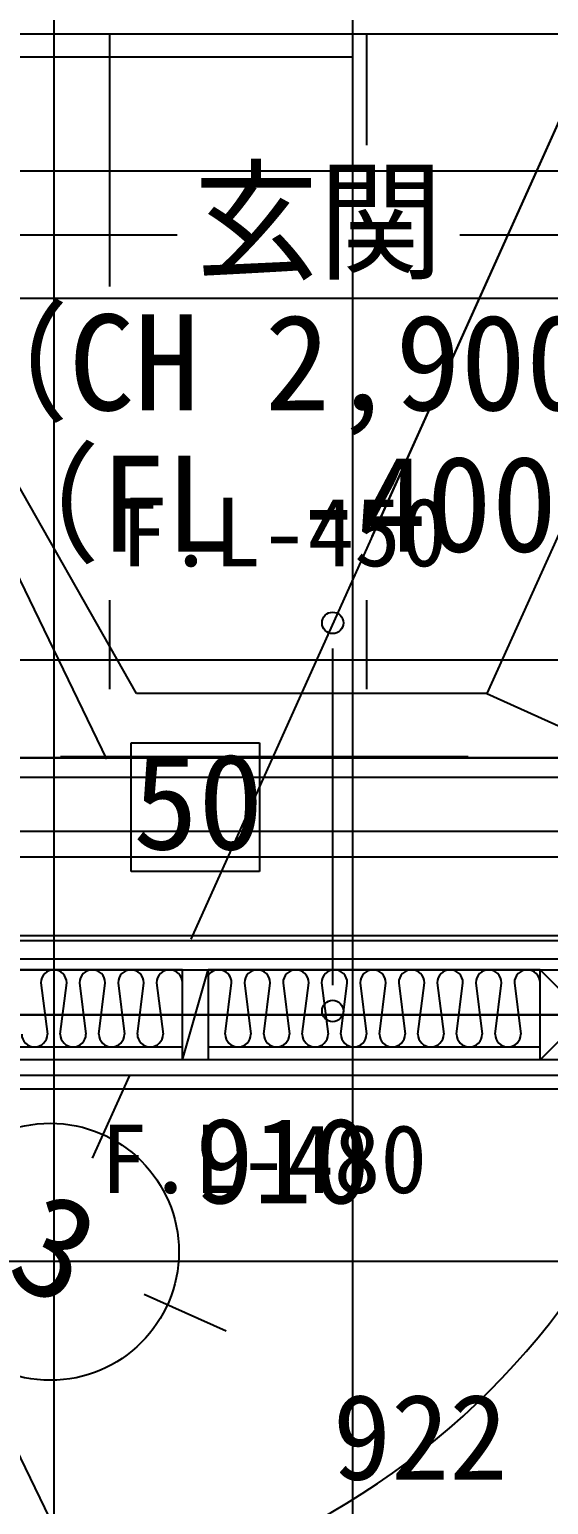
# Model space of a CAD drawing. Header units: metres. Extents: x 10861 to 26950, y 7268 to 22901.
# Drawn here: x 18626 to 19232, y 9954 to 11675 of the extents above; entities that cross this region are included whole.
import ezdxf

# ---------------------------------------------------------------- set-up
doc = ezdxf.new("R2010")
doc.units = ezdxf.units.M

msp = doc.modelspace()

# ---------------------------------------------------------------- linework, layer by layer
at = {"layer": 'COL_2F'}
for p, q in [((19221.7, 10472.5), (19221.7, 10577.5)), ((19221.7, 10577.5), (19326.7, 10577.5)), ((19326.7, 10472.5), (19221.7, 10577.5)), ((19221.7, 10472.5), (19326.7, 10577.5)), ((19326.7, 10472.5), (19221.7, 10472.5))]:
    msp.add_line(p, q, dxfattribs=at)
at = {"layer": 'GLID'}
for p, q in [((18654.7, 9325), (18654.7, 22205)), ((18654.7, 9325), (18654.7, 22205)), ((18654.7, 9325), (18654.7, 22205)), ((19003.3, 9325), (19003.3, 22205)), ((19003.3, 9325), (19003.3, 22205)), ((19003.3, 9325), (19003.3, 22205)), ((18814.3, 10613.2), (21206.1, 15928.4)), ((18814.3, 10613.2), (21206.1, 15928.4)), ((18814.3, 10613.2), (21206.1, 15928.4)), ((13514.7, 11510), (24358.1, 11510)), ((13514.7, 11510), (24358.1, 11510)), ((13514.7, 11510), (24358.1, 11510)), ((13514.7, 11361.6), (24358.1, 11361.6)), ((13514.7, 11361.6), (24358.1, 11361.6)), ((13514.7, 11361.6), (24358.1, 11361.6)), ((13514.7, 10939.3), (24358.1, 10939.3)), ((13514.7, 10939.3), (24358.1, 10939.3)), ((13514.7, 10939.3), (24358.1, 10939.3)), ((13514.7, 10825), (24358.1, 10825)), ((13514.7, 10825), (24358.1, 10825)), ((13514.7, 10825), (24358.1, 10825)), ((13514.7, 10525), (24358.1, 10525)), ((13514.7, 10525), (24358.1, 10525)), ((13514.7, 10525), (24358.1, 10525)), ((18699.4, 10357.9), (18742.5, 10453.6)), ((18699.4, 10357.9), (18742.5, 10453.6)), ((18699.4, 10357.9), (18742.5, 10453.6)), ((18759.6, 10199.2), (18855.3, 10156.1)), ((18759.6, 10199.2), (18855.3, 10156.1)), ((18759.6, 10199.2), (18855.3, 10156.1))]:
    msp.add_line(p, q, dxfattribs=at)
msp.add_circle((18650.1, 10248.5), 150, dxfattribs=at)
msp.add_circle((18650.1, 10248.5), 150, dxfattribs=at)
msp.add_circle((18650.1, 10248.5), 150, dxfattribs=at)
at = {"layer": 'WALL_BRACED_1F'}
msp.add_line((19003.2, 11642.5), (18093.2, 11642.5), dxfattribs=at)
msp.add_line((19003.2, 11642.5), (18093.2, 11642.5), dxfattribs=at)
at = {"layer": 'WALL_BRACED_2F'}
for p, q in [((18744.3, 10692.5), (18744.3, 10842.5)), ((18744.3, 10842.5), (18894.3, 10842.5)), ((18894.3, 10842.5), (18894.3, 10692.5)), ((18894.3, 10692.5), (18744.3, 10692.5)), ((18364.3, 10617.5), (19274.3, 10617.5))]:
    msp.add_line(p, q, dxfattribs=at)
at = {"layer": 'WALL_NORMAL_1F'}
for p, q in [((17881.2, 11670), (19305.1, 11670)), ((19716.5, 10611.5), (18418.4, 10611.5)), ((18310.1, 10438.5), (19828.4, 10438.5))]:
    msp.add_line(p, q, dxfattribs=at)
at = {"layer": 'WALL_NORMAL_2F'}
for p, q in [((19730.4, 10590), (18405, 10590)), ((18416.7, 10577.5), (19221.7, 10577.5)), ((18804.2, 10472.5), (18804.2, 10577.5)), ((18804.2, 10577.5), (18834.2, 10577.5)), ((18804.2, 10472.5), (18834.2, 10577.5)), ((18834.2, 10577.5), (18834.2, 10472.5)), ((19221.7, 10472.5), (18416.7, 10472.5)), ((18834.2, 10472.5), (18804.2, 10472.5)), ((18320.1, 10454.5), (19818, 10454.5)), ((18310.1, 10438.5), (19828.4, 10438.5))]:
    msp.add_line(p, q, dxfattribs=at)
at = {"layer": 'カタログ部品(厨房設備)_2F'}
for p, q in [((20084.4, 12951), (19159.6, 10899.9)), ((19159.6, 10899.9), (19752.2, 10632.7))]:
    msp.add_line(p, q, dxfattribs=at)
at = {"layer": 'データ 001_1F'}
for p, q in [((19025.7, 11083.1), (21884.1, 17435.1)), ((15736.2, 15943.7), (19509.7, 8163.2)), ((19003.2, 11662.4), (19003.2, 11912.4)), ((19003.2, 11662.4), (19003.2, 11662.4)), ((19003.2, 11662.4), (19003.2, 11662.4)), ((26162.5, 10825), (11375, 10825)), ((18389.3, 10237.5), (19249.3, 10237.5))]:
    msp.add_line(p, q, dxfattribs=at)
at = {"layer": 'データ 001_2F'}
for p, q in [((18716.2, 10823.6), (18257.9, 11768.5)), ((19159.6, 10899.9), (18750.5, 10899.9)), ((19137.6, 10826.2), (18662, 10826.2)), ((26162.5, 10525), (11375, 10525)), ((18389.2, 10237.5), (19249.2, 10237.5))]:
    msp.add_line(p, q, dxfattribs=at)
at = {"layer": 'データ 001_3F'}
msp.add_line((19772.5, 10525), (18364.2, 10525), dxfattribs=at)
at = {"layer": '床仕上_1F'}
for p, q in [((18719.1, 11670), (18719.1, 11375)), ((19019.1, 11670), (19019.1, 11540)), ((18798.2, 11435), (18308.2, 11435)), ((19857.8, 11435), (19128.2, 11435)), ((18719.1, 11008.9), (18719.1, 10905)), ((19019.1, 11008.9), (19019.1, 10905))]:
    msp.add_line(p, q, dxfattribs=at)
at = {"layer": '建具(金属戸)_1F'}
for p, q in [((18979.7, 10559.5), (18979.7, 10952.5)), ((18538.7, 10802.5), (19420.7, 10802.5)), ((18538.7, 10739.5), (19420.7, 10739.5)), ((18538.7, 10709.5), (19420.7, 10709.5))]:
    msp.add_line(p, q, dxfattribs=at)
for centre in [(18979.7, 10982.5), (18979.7, 10529.5)]:
    msp.add_circle(centre, 12.5, dxfattribs=at)
msp.add_arc((18538.7, 10709.5), 882, -90, 0, dxfattribs=at)
at = {"layer": '断熱材_2F'}
for p, q in [((18804.2, 10577.5), (18416.7, 10577.5)), ((18804.2, 10487.5), (18804.2, 10577.5)), ((19221.7, 10577.5), (18834.2, 10577.5)), ((18834.2, 10577.5), (18834.2, 10487.5)), ((19221.7, 10487.5), (19221.7, 10577.5)), ((18639.2, 10562.5), (18646.7, 10502.5)), ((18661.7, 10502.5), (18669.2, 10562.5)), ((18684.2, 10562.5), (18691.7, 10502.5)), ((18706.7, 10502.5), (18714.2, 10562.5)), ((18729.2, 10562.5), (18736.7, 10502.5)), ((18751.7, 10502.5), (18759.2, 10562.5)), ((18774.2, 10562.5), (18781.7, 10502.5)), ((18854.2, 10502.5), (18861.7, 10562.5)), ((18876.7, 10562.5), (18884.2, 10502.5)), ((18899.2, 10502.5), (18906.7, 10562.5)), ((18921.7, 10562.5), (18929.2, 10502.5)), ((18944.2, 10502.5), (18951.7, 10562.5)), ((18966.7, 10562.5), (18974.2, 10502.5)), ((18989.2, 10502.5), (18996.7, 10562.5)), ((19011.7, 10562.5), (19019.2, 10502.5)), ((19034.2, 10502.5), (19041.7, 10562.5)), ((19056.7, 10562.5), (19064.2, 10502.5)), ((19079.2, 10502.5), (19086.7, 10562.5)), ((19101.7, 10562.5), (19109.2, 10502.5)), ((19124.2, 10502.5), (19131.7, 10562.5)), ((19146.7, 10562.5), (19154.2, 10502.5)), ((19169.2, 10502.5), (19176.7, 10562.5)), ((19191.7, 10562.5), (19199.2, 10502.5)), ((18416.7, 10487.5), (18804.2, 10487.5)), ((18834.2, 10487.5), (19221.7, 10487.5))]:
    msp.add_line(p, q, dxfattribs=at)
for centre, start, end in [((18654.2, 10562.5), 0, 180), ((18699.2, 10562.5), 0, 180), ((18744.2, 10562.5), 0, 180), ((18789.2, 10562.5), 0, 180), ((18846.7, 10562.5), 0, 146.4427), ((18891.7, 10562.5), 0, 180), ((18936.7, 10562.5), 0, 180), ((18981.7, 10562.5), 0, 180), ((19026.7, 10562.5), 0, 180), ((19071.7, 10562.5), 0, 180), ((19116.7, 10562.5), 0, 180), ((19161.7, 10562.5), 0, 180), ((19206.7, 10562.5), 0, 180), ((18631.7, 10502.5), 180, 0), ((18676.7, 10502.5), 180, 0), ((18721.7, 10502.5), 180, 0), ((18766.7, 10502.5), 180, 0), ((18869.2, 10502.5), 180, 0), ((18914.2, 10502.5), 180, 0), ((18959.2, 10502.5), 180, 0), ((19004.2, 10502.5), 180, 0), ((19049.2, 10502.5), 180, 0), ((19094.2, 10502.5), 180, 0), ((19139.2, 10502.5), 180, 0), ((19184.2, 10502.5), 180, 0)]:
    msp.add_arc(centre, 15, start, end, dxfattribs=at)
at = {"layer": '水平面_2F'}
for p, q in [((18750.5, 10899.9), (18485.3, 11367.5)), ((19159.6, 10899.9), (18750.5, 10899.9)), ((18397.1, 10577.5), (19738.5, 10577.5))]:
    msp.add_line(p, q, dxfattribs=at)

# ---------------------------------------------------------------- texts
at = {"layer": 'GLID'}
msp.add_text('3', height=118.8, rotation=-24.2277, dxfattribs=at).set_placement((18594.7, 10215.8))
msp.add_text('3', height=118.8, rotation=-24.2277, dxfattribs=at).set_placement((18594.7, 10215.8))
msp.add_text('3', height=118.8, rotation=-24.2277, dxfattribs=at).set_placement((18594.7, 10215.8))
at = {"layer": 'WALL_BRACED_2F'}
msp.add_text('50', height=112, dxfattribs=at).set_placement((18746.5, 10718))
at = {"layer": 'データ 001_1F'}
for s, height, p in [('F.L-450', 80, (18732.6, 11048.5)), ('910', 100, (18819.3, 10305)), ('F.L-480', 80, (18708.8, 10317))]:
    msp.add_text(s, height=height, dxfattribs=at).set_placement(p)
at = {"layer": 'データ 001_2F'}
msp.add_text('910', height=100, dxfattribs=at).set_placement((18819.2, 10305))
at = {"layer": '建具(金属戸)_1F'}
msp.add_text('922', height=100, dxfattribs=at).set_placement((18979.7, 9982.5))
at = {"layer": '部屋_1F'}
for s, p in [('玄関', (18817.5, 11395.5)), ('（CH 2,900）', (18526.2, 11230.5)), ('（FL -400）', (18562.6, 11065.5))]:
    msp.add_text(s, height=112, dxfattribs=at).set_placement(p)

doc.saveas('drawing.dxf')
